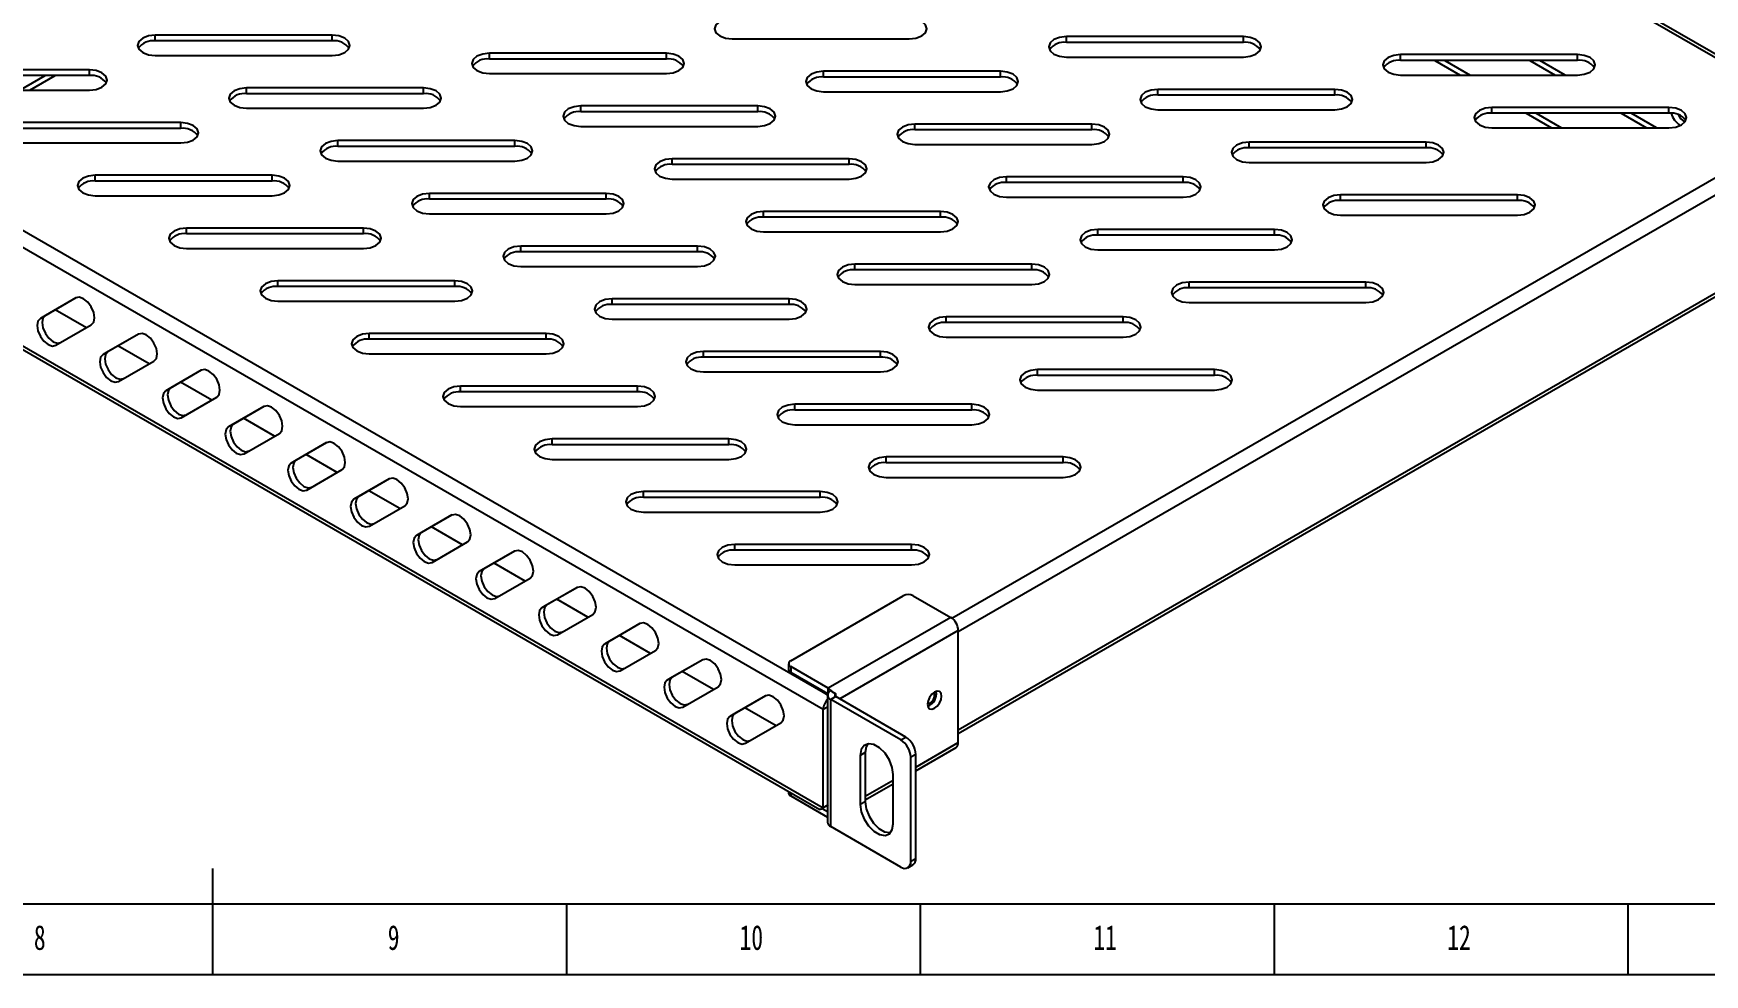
# Model space of a CAD drawing. Header units: millimetres. Extents: x 0 to 841, y 0 to 594.
# Drawn here: x 402.6 to 638.8, y 0 to 133 of the extents above; entities that cross this region are included whole.
import ezdxf

# ---------------------------------------------------------------- set-up
doc = ezdxf.new("R2010")
doc.units = ezdxf.units.MM
doc.layers.add('10', color=7, linetype='Continuous')
doc.layers.add('5', color=7, linetype='Continuous')
doc.styles.add('SLDTEXTSTYLE4', font='TXT', dxfattribs={"width": 0.7})

msp = doc.modelspace()

# ---------------------------------------------------------------- linework, layer by layer
at = {"color": 7, "linetype": 'Continuous', "lineweight": 25}
for p, q in [((656.774, 120.597), (504.746, 208.361)), ((654.963, 121.135), (505.056, 207.674)), ((444.866, 132.786), (419.866, 132.786)), ((419.866, 131.969), (419.866, 132.786)), ((444.866, 131.969), (444.866, 132.786)), ((501.397, 132.249), (526.397, 132.249)), ((573.618, 132.583), (548.618, 132.583)), ((548.618, 131.767), (548.618, 132.583)), ((573.618, 131.767), (573.618, 132.583)), ((444.866, 131.969), (419.866, 131.969)), ((419.866, 129.899), (444.866, 129.899)), ((492.087, 130.234), (467.087, 130.234)), ((467.087, 129.417), (467.087, 130.234)), ((492.087, 129.417), (492.087, 130.234)), ((573.618, 131.767), (548.618, 131.767)), ((620.839, 130.031), (595.839, 130.031)), ((595.839, 129.215), (595.839, 130.031)), ((620.839, 129.215), (620.839, 130.031)), ((410.555, 127.885), (385.555, 127.885)), ((410.555, 127.068), (410.555, 127.885)), ((492.087, 129.417), (467.087, 129.417)), ((539.308, 127.682), (514.308, 127.682)), ((514.308, 126.865), (514.308, 127.682)), ((539.308, 126.865), (539.308, 127.682)), ((548.618, 129.697), (573.618, 129.697)), ((620.839, 129.215), (595.839, 129.215)), ((600.657, 129.215), (604.243, 127.145)), ((602.072, 129.215), (605.657, 127.145)), ((514.249, 37.453), (362.221, 125.217)), ((364.342, 126.442), (514.249, 39.902)), ((410.555, 127.068), (385.555, 127.068)), ((400.737, 124.998), (404.323, 127.068)), ((402.152, 124.998), (405.737, 127.068)), ((457.776, 125.333), (432.776, 125.333)), ((432.776, 124.516), (432.776, 125.333)), ((457.776, 124.516), (457.776, 125.333)), ((467.087, 127.348), (492.087, 127.348)), ((539.308, 126.865), (514.308, 126.865)), ((595.839, 127.145), (620.839, 127.145)), ((385.555, 124.998), (410.555, 124.998)), ((457.776, 124.516), (432.776, 124.516)), ((514.308, 124.796), (539.308, 124.796)), ((586.529, 125.13), (561.529, 125.13)), ((561.529, 124.314), (561.529, 125.13)), ((586.529, 124.314), (561.529, 124.314)), ((586.529, 124.314), (586.529, 125.13)), ((432.776, 122.446), (457.776, 122.446)), ((504.997, 122.781), (479.997, 122.781)), ((479.997, 121.964), (479.997, 122.781)), ((504.997, 121.964), (479.997, 121.964)), ((504.997, 121.964), (504.997, 122.781)), ((561.529, 122.244), (586.529, 122.244)), ((633.75, 122.578), (608.75, 122.578)), ((608.75, 121.762), (608.75, 122.578)), ((633.75, 121.762), (608.75, 121.762)), ((613.568, 121.762), (617.153, 119.692)), ((614.982, 121.762), (618.568, 119.692)), ((633.75, 121.762), (633.75, 122.578)), ((423.466, 120.432), (398.466, 120.432)), ((423.466, 119.615), (398.466, 119.615)), ((423.466, 119.615), (423.466, 120.432)), ((479.997, 119.895), (504.997, 119.895)), ((552.218, 120.229), (527.218, 120.229)), ((527.218, 119.412), (527.218, 120.229)), ((552.218, 119.412), (527.218, 119.412)), ((552.218, 119.412), (552.218, 120.229)), ((608.75, 119.692), (633.75, 119.692)), ((398.466, 117.545), (423.466, 117.545)), ((470.687, 117.88), (445.687, 117.88)), ((445.687, 117.063), (445.687, 117.88)), ((470.687, 117.063), (445.687, 117.063)), ((470.687, 117.063), (470.687, 117.88)), ((527.218, 117.343), (552.218, 117.343)), ((599.439, 117.677), (574.439, 117.677)), ((574.439, 116.861), (574.439, 117.677)), ((599.439, 116.861), (574.439, 116.861)), ((599.439, 116.861), (599.439, 117.677)), ((445.687, 114.993), (470.687, 114.993)), ((517.908, 115.328), (492.908, 115.328)), ((492.908, 114.511), (492.908, 115.328)), ((517.908, 114.511), (492.908, 114.511)), ((517.908, 114.511), (517.908, 115.328)), ((574.439, 114.791), (599.439, 114.791)), ((362.221, 111.336), (514.249, 23.572)), ((436.376, 112.979), (411.376, 112.979)), ((411.376, 112.162), (411.376, 112.979)), ((436.376, 112.162), (411.376, 112.162)), ((436.376, 112.162), (436.376, 112.979)), ((492.908, 112.442), (517.908, 112.442)), ((565.129, 112.776), (540.129, 112.776)), ((540.129, 111.959), (540.129, 112.776)), ((565.129, 111.959), (540.129, 111.959)), ((565.129, 111.959), (565.129, 112.776)), ((363.312, 110.198), (513.779, 23.335)), ((411.376, 110.092), (436.376, 110.092)), ((483.597, 110.427), (458.597, 110.427)), ((458.597, 109.61), (458.597, 110.427)), ((483.597, 109.61), (458.597, 109.61)), ((483.597, 109.61), (483.597, 110.427)), ((540.129, 109.89), (565.129, 109.89)), ((612.35, 110.224), (587.35, 110.224)), ((587.35, 109.408), (587.35, 110.224)), ((612.35, 109.408), (587.35, 109.408)), ((612.35, 109.408), (612.35, 110.224)), ((458.597, 107.54), (483.597, 107.54)), ((530.818, 107.875), (505.818, 107.875)), ((505.818, 107.058), (505.818, 107.875)), ((530.818, 107.058), (505.818, 107.058)), ((530.818, 107.058), (530.818, 107.875)), ((587.35, 107.338), (612.35, 107.338)), ((449.286, 105.526), (424.286, 105.526)), ((424.286, 104.709), (424.286, 105.526)), ((449.286, 104.709), (424.286, 104.709)), ((449.286, 104.709), (449.286, 105.526)), ((505.818, 104.988), (530.818, 104.988)), ((533.341, 34.086), (654.933, 104.279)), ((578.039, 105.323), (553.039, 105.323)), ((553.039, 104.506), (553.039, 105.323)), ((578.039, 104.506), (553.039, 104.506)), ((578.039, 104.506), (578.039, 105.323)), ((424.286, 102.639), (449.286, 102.639)), ((496.507, 102.974), (471.507, 102.974)), ((471.507, 102.157), (471.507, 102.974)), ((496.507, 102.157), (471.507, 102.157)), ((496.507, 102.157), (496.507, 102.974)), ((553.039, 102.437), (578.039, 102.437)), ((471.507, 100.087), (496.507, 100.087)), ((543.728, 100.422), (518.728, 100.422)), ((518.728, 99.605), (518.728, 100.422)), ((543.728, 99.605), (518.728, 99.605)), ((543.728, 99.605), (543.728, 100.422)), ((462.197, 98.073), (437.197, 98.073)), ((437.197, 97.256), (437.197, 98.073)), ((462.197, 97.256), (437.197, 97.256)), ((462.197, 97.256), (462.197, 98.073)), ((518.728, 97.535), (543.728, 97.535)), ((590.949, 97.87), (565.949, 97.87)), ((565.949, 97.053), (565.949, 97.87)), ((590.949, 97.053), (565.949, 97.053)), ((590.949, 97.053), (590.949, 97.87)), ((408.628, 95.643), (403.628, 92.756)), ((408.639, 95.649), (404.335, 93.164)), ((437.197, 95.186), (462.197, 95.186)), ((509.418, 95.521), (484.418, 95.521)), ((484.418, 94.704), (484.418, 95.521)), ((509.418, 94.704), (484.418, 94.704)), ((509.418, 94.704), (509.418, 95.521)), ((565.949, 94.984), (590.949, 94.984)), ((404.335, 93.164), (403.628, 92.756)), ((410.134, 91.432), (405.734, 93.972)), ((484.418, 92.634), (509.418, 92.634)), ((556.639, 92.969), (531.639, 92.969)), ((531.639, 92.152), (531.639, 92.969)), ((556.639, 92.152), (531.639, 92.152)), ((556.639, 92.152), (556.639, 92.969)), ((405.828, 88.945), (410.828, 91.832)), ((417.487, 90.529), (412.487, 87.641)), ((417.498, 90.535), (413.194, 88.05)), ((475.107, 90.62), (450.107, 90.62)), ((450.107, 89.803), (450.107, 90.62)), ((475.107, 89.803), (450.107, 89.803)), ((475.107, 89.803), (475.107, 90.62)), ((531.639, 90.082), (556.639, 90.082)), ((413.194, 88.05), (412.487, 87.641)), ((418.993, 86.317), (414.593, 88.857)), ((450.107, 87.733), (475.107, 87.733)), ((522.328, 88.068), (497.328, 88.068)), ((497.328, 87.251), (497.328, 88.068)), ((522.328, 87.251), (522.328, 88.068)), ((414.687, 83.831), (419.687, 86.718)), ((426.346, 85.415), (421.346, 82.527)), ((426.357, 85.421), (422.053, 82.935)), ((522.328, 87.251), (497.328, 87.251)), ((497.328, 85.181), (522.328, 85.181)), ((569.549, 85.516), (544.549, 85.516)), ((544.549, 84.699), (544.549, 85.516)), ((569.549, 84.699), (569.549, 85.516)), ((422.053, 82.935), (421.346, 82.527)), ((427.852, 81.203), (423.452, 83.743)), ((488.018, 83.167), (463.018, 83.167)), ((463.018, 82.35), (463.018, 83.167)), ((488.018, 82.35), (488.018, 83.167)), ((569.549, 84.699), (544.549, 84.699)), ((423.546, 78.717), (428.546, 81.604)), ((435.205, 80.3), (430.205, 77.413)), ((435.217, 80.307), (430.912, 77.821)), ((488.018, 82.35), (463.018, 82.35)), ((535.239, 80.615), (510.239, 80.615)), ((510.239, 79.798), (510.239, 80.615)), ((535.239, 79.798), (535.239, 80.615)), ((544.549, 82.629), (569.549, 82.629)), ((436.711, 76.089), (432.311, 78.629)), ((463.018, 80.28), (488.018, 80.28)), ((535.239, 79.798), (510.239, 79.798)), ((430.912, 77.821), (430.205, 77.413)), ((432.405, 73.602), (437.405, 76.49)), ((500.928, 75.714), (475.928, 75.714)), ((475.928, 74.897), (475.928, 75.714)), ((500.928, 74.897), (500.928, 75.714)), ((510.239, 77.728), (535.239, 77.728)), ((444.064, 75.186), (439.064, 72.299)), ((444.076, 75.192), (439.771, 72.707)), ((445.57, 70.975), (441.17, 73.515)), ((500.928, 74.897), (475.928, 74.897)), ((439.771, 72.707), (439.064, 72.299)), ((441.264, 68.488), (446.264, 71.376)), ((475.928, 72.827), (500.928, 72.827)), ((548.149, 73.162), (523.149, 73.162)), ((523.149, 72.345), (523.149, 73.162)), ((548.149, 72.345), (523.149, 72.345)), ((548.149, 72.345), (548.149, 73.162)), ((452.923, 70.072), (447.923, 67.184)), ((452.935, 70.078), (448.63, 67.593)), ((523.149, 70.275), (548.149, 70.275)), ((448.63, 67.593), (447.923, 67.184)), ((454.429, 65.861), (450.029, 68.401)), ((450.123, 63.374), (455.123, 66.261)), ((513.838, 68.261), (488.838, 68.261)), ((488.838, 67.444), (488.838, 68.261)), ((513.838, 67.444), (488.838, 67.444)), ((513.838, 67.444), (513.838, 68.261)), ((461.782, 64.958), (456.782, 62.07)), ((461.794, 64.964), (457.49, 62.478)), ((488.838, 65.374), (513.838, 65.374)), ((457.49, 62.478), (456.782, 62.07)), ((463.288, 60.746), (458.888, 63.286)), ((458.982, 58.26), (463.982, 61.147)), ((470.641, 59.843), (465.641, 56.956)), ((470.653, 59.85), (466.349, 57.364)), ((526.749, 60.808), (501.749, 60.808)), ((501.749, 59.991), (501.749, 60.808)), ((526.749, 59.991), (501.749, 59.991)), ((526.749, 59.991), (526.749, 60.808)), ((466.349, 57.364), (465.641, 56.956)), ((472.147, 55.632), (467.748, 58.172)), ((501.749, 57.921), (526.749, 57.921)), ((467.841, 53.146), (472.841, 56.033)), ((479.501, 54.729), (474.501, 51.842)), ((479.512, 54.736), (475.208, 52.25)), ((475.208, 52.25), (474.501, 51.842)), ((481.006, 50.518), (476.607, 53.058)), ((509.653, 44.352), (525.562, 53.537)), ((526.977, 53.537), (532.28, 50.475)), ((476.701, 48.031), (481.701, 50.919)), ((488.36, 49.615), (483.36, 46.728)), ((488.371, 49.621), (484.067, 47.136)), ((532.28, 50.475), (514.956, 40.474)), ((489.866, 45.404), (485.466, 47.944)), ((533.341, 32.797), (533.341, 48.638)), ((484.067, 47.136), (483.36, 46.728)), ((485.56, 42.917), (490.56, 45.804)), ((497.219, 44.501), (492.219, 41.613)), ((497.23, 44.507), (492.926, 42.022)), ((498.725, 40.289), (494.325, 42.829)), ((509.36, 43.944), (509.36, 43.127)), ((514.956, 40.474), (509.653, 43.536)), ((509.653, 43.536), (509.653, 42.719)), ((514.907, 39.686), (509.653, 42.719)), ((492.926, 42.022), (492.219, 41.613)), ((494.419, 37.803), (499.419, 40.69)), ((506.078, 39.387), (501.078, 36.499)), ((506.089, 39.393), (501.785, 36.907)), ((514.249, 39.902), (514.872, 39.542)), ((514.87, 39.494), (514.87, 21.53)), ((515.309, 40.107), (515.485, 40.005)), ((516.017, 39.29), (515.309, 38.882)), ((515.309, 20.918), (515.309, 38.882)), ((525.209, 33.167), (515.309, 38.882)), ((515.485, 40.005), (516.017, 39.698)), ((516.017, 39.29), (516.017, 39.698)), ((525.916, 33.575), (516.017, 39.29)), ((501.785, 36.907), (501.078, 36.499)), ((507.584, 35.175), (503.184, 37.715)), ((503.278, 32.689), (508.278, 35.576)), ((514.249, 23.572), (514.249, 37.453)), ((525.209, 33.167), (525.916, 33.575)), ((520.188, 31.37), (519.481, 30.962)), ((519.481, 30.962), (519.481, 24.021)), ((520.188, 31.37), (520.188, 24.43)), ((527.33, 31.126), (526.623, 30.718)), ((526.623, 16.02), (526.623, 30.718)), ((527.33, 28.82), (533.03, 32.11)), ((527.33, 16.428), (527.33, 31.126)), ((520.188, 24.697), (524.148, 26.983)), ((524.148, 21.327), (524.148, 28.268)), ((509.36, 25.887), (509.36, 25.653)), ((509.653, 25.245), (514.87, 22.233)), ((514.956, 23.98), (514.249, 23.572)), ((520.188, 24.43), (519.481, 24.021)), ((514.114, 23.486), (514.87, 23.05)), ((525.209, 15.203), (515.309, 20.918)), ((526.209, 15.104), (526.916, 15.512)), ((526.623, 16.02), (527.33, 16.428))]:
    msp.add_line(p, q, dxfattribs=at)
at = {"color": 8, "linetype": 'Continuous', "lineweight": 25}
for p, q in [((614.093, 129.215), (617.678, 127.145)), ((619.093, 127.145), (615.507, 129.215)), ((532.413, 50.388), (654.963, 121.135)), ((627.003, 121.762), (630.589, 119.692)), ((632.003, 119.692), (628.417, 121.762)), ((533.341, 48.474), (656.024, 119.298)), ((533.341, 34.593), (656.024, 105.417)), ((533.341, 48.638), (516.582, 38.964)), ((514.956, 39.783), (514.956, 40.474)), ((514.249, 39.902), (514.39, 39.984)), ((514.87, 37.812), (514.249, 37.453)), ((527.33, 29.327), (533.341, 32.797)), ((520.188, 25.204), (524.148, 27.49)), ((509.653, 25.718), (509.653, 25.245))]:
    msp.add_line(p, q, dxfattribs=at)
at = {"color": 7, "linetype": 'Continuous', "lineweight": 25, "flags": 128}
for points in [[(501.397, 135.135), (500.441, 135.025), (499.63, 134.712), (499.088, 134.244), (498.897, 133.692), (499.088, 133.14), (499.63, 132.671), (500.441, 132.358), (501.397, 132.249)], [(526.397, 132.249), (527.354, 132.358), (528.165, 132.671), (528.707, 133.14), (528.897, 133.692), (528.707, 134.244), (528.165, 134.712), (527.354, 135.025), (526.397, 135.135)], [(419.866, 132.786), (418.909, 132.676), (418.098, 132.363), (417.556, 131.895), (417.366, 131.343), (417.556, 130.79), (418.098, 130.322), (418.909, 130.009), (419.866, 129.899)], [(444.866, 129.899), (445.823, 130.009), (446.634, 130.322), (447.176, 130.79), (447.366, 131.343), (447.176, 131.895), (446.634, 132.363), (445.823, 132.676), (444.866, 132.786)], [(548.618, 132.583), (547.662, 132.473), (546.851, 132.16), (546.309, 131.692), (546.118, 131.14), (546.309, 130.588), (546.851, 130.119), (547.662, 129.807), (548.618, 129.697)], [(573.618, 129.697), (574.575, 129.807), (575.386, 130.119), (575.928, 130.588), (576.118, 131.14), (575.928, 131.692), (575.386, 132.16), (574.575, 132.473), (573.618, 132.583)], [(467.087, 130.234), (466.13, 130.124), (465.319, 129.811), (464.777, 129.343), (464.587, 128.791), (464.777, 128.238), (465.319, 127.77), (466.13, 127.457), (467.087, 127.348)], [(492.087, 127.348), (493.044, 127.457), (493.855, 127.77), (494.397, 128.238), (494.587, 128.791), (494.397, 129.343), (493.855, 129.811), (493.044, 130.124), (492.087, 130.234)], [(595.839, 130.031), (594.883, 129.921), (594.072, 129.608), (593.53, 129.14), (593.339, 128.588), (593.53, 128.036), (594.072, 127.567), (594.883, 127.255), (595.839, 127.145)], [(620.839, 127.145), (621.796, 127.255), (622.607, 127.567), (623.149, 128.036), (623.339, 128.588), (623.149, 129.14), (622.607, 129.608), (621.796, 129.921), (620.839, 130.031)], [(410.555, 124.998), (411.512, 125.108), (412.323, 125.421), (412.865, 125.889), (413.055, 126.442), (412.865, 126.994), (412.323, 127.462), (411.512, 127.775), (410.555, 127.885)], [(514.308, 127.682), (513.351, 127.572), (512.54, 127.259), (511.998, 126.791), (511.808, 126.239), (511.998, 125.687), (512.54, 125.218), (513.351, 124.905), (514.308, 124.796)], [(539.308, 124.796), (540.265, 124.905), (541.076, 125.218), (541.618, 125.687), (541.808, 126.239), (541.618, 126.791), (541.076, 127.259), (540.265, 127.572), (539.308, 127.682)], [(432.776, 125.333), (431.82, 125.223), (431.009, 124.91), (430.467, 124.442), (430.276, 123.89), (430.467, 123.337), (431.009, 122.869), (431.82, 122.556), (432.776, 122.446)], [(457.776, 122.446), (458.733, 122.556), (459.544, 122.869), (460.086, 123.337), (460.276, 123.89), (460.086, 124.442), (459.544, 124.91), (458.733, 125.223), (457.776, 125.333)], [(561.529, 125.13), (560.572, 125.02), (559.761, 124.707), (559.219, 124.239), (559.029, 123.687), (559.219, 123.135), (559.761, 122.666), (560.572, 122.354), (561.529, 122.244)], [(586.529, 122.244), (587.486, 122.354), (588.297, 122.666), (588.839, 123.135), (589.029, 123.687), (588.839, 124.239), (588.297, 124.707), (587.486, 125.02), (586.529, 125.13)], [(479.997, 122.781), (479.041, 122.671), (478.229, 122.358), (477.688, 121.89), (477.497, 121.338), (477.688, 120.785), (478.229, 120.317), (479.041, 120.004), (479.997, 119.895)], [(504.997, 119.895), (505.954, 120.004), (506.765, 120.317), (507.307, 120.785), (507.497, 121.338), (507.307, 121.89), (506.765, 122.358), (505.954, 122.671), (504.997, 122.781)], [(608.75, 122.578), (607.793, 122.468), (606.982, 122.155), (606.44, 121.687), (606.25, 121.135), (606.44, 120.583), (606.982, 120.114), (607.793, 119.802), (608.75, 119.692)], [(633.75, 119.692), (634.707, 119.802), (635.518, 120.114), (636.059, 120.583), (636.25, 121.135), (636.059, 121.687), (635.518, 122.155), (634.707, 122.468), (633.75, 122.578)], [(423.466, 117.545), (424.422, 117.655), (425.233, 117.968), (425.775, 118.436), (425.966, 118.989), (425.775, 119.541), (425.233, 120.009), (424.422, 120.322), (423.466, 120.432)], [(527.218, 120.229), (526.262, 120.119), (525.45, 119.806), (524.909, 119.338), (524.718, 118.786), (524.909, 118.233), (525.45, 117.765), (526.262, 117.452), (527.218, 117.343)], [(552.218, 117.343), (553.175, 117.452), (553.986, 117.765), (554.528, 118.233), (554.718, 118.786), (554.528, 119.338), (553.986, 119.806), (553.175, 120.119), (552.218, 120.229)], [(445.687, 117.88), (444.73, 117.77), (443.919, 117.457), (443.377, 116.989), (443.187, 116.437), (443.377, 115.884), (443.919, 115.416), (444.73, 115.103), (445.687, 114.993)], [(470.687, 114.993), (471.643, 115.103), (472.454, 115.416), (472.996, 115.884), (473.187, 116.437), (472.996, 116.989), (472.454, 117.457), (471.643, 117.77), (470.687, 117.88)], [(574.439, 117.677), (573.482, 117.567), (572.671, 117.254), (572.13, 116.786), (571.939, 116.234), (572.13, 115.682), (572.671, 115.213), (573.482, 114.901), (574.439, 114.791)], [(599.439, 114.791), (600.396, 114.901), (601.207, 115.213), (601.749, 115.682), (601.939, 116.234), (601.749, 116.786), (601.207, 117.254), (600.396, 117.567), (599.439, 117.677)], [(492.908, 115.328), (491.951, 115.218), (491.14, 114.905), (490.598, 114.437), (490.408, 113.885), (490.598, 113.332), (491.14, 112.864), (491.951, 112.551), (492.908, 112.442)], [(517.908, 112.442), (518.864, 112.551), (519.675, 112.864), (520.217, 113.332), (520.408, 113.885), (520.217, 114.437), (519.675, 114.905), (518.864, 115.218), (517.908, 115.328)], [(411.376, 112.979), (410.419, 112.869), (409.608, 112.556), (409.066, 112.088), (408.876, 111.536), (409.066, 110.983), (409.608, 110.515), (410.419, 110.202), (411.376, 110.092)], [(436.376, 110.092), (437.333, 110.202), (438.144, 110.515), (438.686, 110.983), (438.876, 111.536), (438.686, 112.088), (438.144, 112.556), (437.333, 112.869), (436.376, 112.979)], [(540.129, 112.776), (539.172, 112.666), (538.361, 112.353), (537.819, 111.885), (537.629, 111.333), (537.819, 110.78), (538.361, 110.312), (539.172, 109.999), (540.129, 109.89)], [(565.129, 109.89), (566.085, 109.999), (566.896, 110.312), (567.438, 110.78), (567.629, 111.333), (567.438, 111.885), (566.896, 112.353), (566.085, 112.666), (565.129, 112.776)], [(458.597, 110.427), (457.64, 110.317), (456.829, 110.004), (456.287, 109.536), (456.097, 108.984), (456.287, 108.431), (456.829, 107.963), (457.64, 107.65), (458.597, 107.54)], [(483.597, 107.54), (484.554, 107.65), (485.365, 107.963), (485.907, 108.431), (486.097, 108.984), (485.907, 109.536), (485.365, 110.004), (484.554, 110.317), (483.597, 110.427)], [(587.35, 110.224), (586.393, 110.114), (585.582, 109.801), (585.04, 109.333), (584.85, 108.781), (585.04, 108.229), (585.582, 107.76), (586.393, 107.447), (587.35, 107.338)], [(612.35, 107.338), (613.306, 107.447), (614.117, 107.76), (614.659, 108.229), (614.85, 108.781), (614.659, 109.333), (614.117, 109.801), (613.306, 110.114), (612.35, 110.224)], [(505.818, 107.875), (504.861, 107.765), (504.05, 107.452), (503.508, 106.984), (503.318, 106.432), (503.508, 105.879), (504.05, 105.411), (504.861, 105.098), (505.818, 104.988)], [(530.818, 104.988), (531.775, 105.098), (532.586, 105.411), (533.128, 105.879), (533.318, 106.432), (533.128, 106.984), (532.586, 107.452), (531.775, 107.765), (530.818, 107.875)], [(424.286, 105.526), (423.33, 105.416), (422.519, 105.103), (421.977, 104.635), (421.786, 104.083), (421.977, 103.53), (422.519, 103.062), (423.33, 102.749), (424.286, 102.639)], [(449.286, 102.639), (450.243, 102.749), (451.054, 103.062), (451.596, 103.53), (451.786, 104.083), (451.596, 104.635), (451.054, 105.103), (450.243, 105.416), (449.286, 105.526)], [(553.039, 105.323), (552.082, 105.213), (551.271, 104.9), (550.729, 104.432), (550.539, 103.88), (550.729, 103.327), (551.271, 102.859), (552.082, 102.546), (553.039, 102.437)], [(578.039, 102.437), (578.996, 102.546), (579.807, 102.859), (580.349, 103.327), (580.539, 103.88), (580.349, 104.432), (579.807, 104.9), (578.996, 105.213), (578.039, 105.323)], [(471.507, 102.974), (470.551, 102.864), (469.74, 102.551), (469.198, 102.083), (469.007, 101.531), (469.198, 100.978), (469.74, 100.51), (470.551, 100.197), (471.507, 100.087)], [(496.507, 100.087), (497.464, 100.197), (498.275, 100.51), (498.817, 100.978), (499.007, 101.531), (498.817, 102.083), (498.275, 102.551), (497.464, 102.864), (496.507, 102.974)], [(518.728, 100.422), (517.772, 100.312), (516.961, 99.999), (516.419, 99.531), (516.228, 98.979), (516.419, 98.426), (516.961, 97.958), (517.772, 97.645), (518.728, 97.535)], [(543.728, 97.535), (544.685, 97.645), (545.496, 97.958), (546.038, 98.426), (546.228, 98.979), (546.038, 99.531), (545.496, 99.999), (544.685, 100.312), (543.728, 100.422)], [(437.197, 98.073), (436.24, 97.963), (435.429, 97.65), (434.887, 97.182), (434.697, 96.63), (434.887, 96.077), (435.429, 95.609), (436.24, 95.296), (437.197, 95.186)], [(462.197, 95.186), (463.154, 95.296), (463.965, 95.609), (464.507, 96.077), (464.697, 96.63), (464.507, 97.182), (463.965, 97.65), (463.154, 97.963), (462.197, 98.073)], [(565.949, 97.87), (564.993, 97.76), (564.182, 97.447), (563.64, 96.979), (563.449, 96.427), (563.64, 95.874), (564.182, 95.406), (564.993, 95.093), (565.949, 94.984)], [(590.949, 94.984), (591.906, 95.093), (592.717, 95.406), (593.259, 95.874), (593.449, 96.427), (593.259, 96.979), (592.717, 97.447), (591.906, 97.76), (590.949, 97.87)], [(410.828, 91.832), (411.165, 92.221), (411.284, 92.84), (411.165, 93.595), (410.828, 94.373), (410.323, 95.054), (409.728, 95.534), (409.133, 95.741), (408.628, 95.643)], [(484.418, 95.521), (483.461, 95.411), (482.65, 95.098), (482.108, 94.63), (481.918, 94.078), (482.108, 93.525), (482.65, 93.057), (483.461, 92.744), (484.418, 92.634)], [(509.418, 92.634), (510.375, 92.744), (511.186, 93.057), (511.728, 93.525), (511.918, 94.078), (511.728, 94.63), (511.186, 95.098), (510.375, 95.411), (509.418, 95.521)], [(403.628, 92.756), (403.291, 92.367), (403.172, 91.748), (403.291, 90.993), (403.628, 90.215), (404.133, 89.534), (404.728, 89.054), (405.323, 88.847), (405.828, 88.945)], [(404.335, 93.164), (403.998, 92.776), (403.88, 92.157), (403.998, 91.401), (404.335, 90.623), (404.84, 89.943), (405.435, 89.462), (406.031, 89.255), (406.535, 89.353)], [(531.639, 92.969), (530.682, 92.859), (529.871, 92.546), (529.329, 92.078), (529.139, 91.526), (529.329, 90.973), (529.871, 90.505), (530.682, 90.192), (531.639, 90.082)], [(556.639, 90.082), (557.595, 90.192), (558.407, 90.505), (558.948, 90.973), (559.139, 91.526), (558.948, 92.078), (558.407, 92.546), (557.595, 92.859), (556.639, 92.969)], [(419.687, 86.718), (420.024, 87.106), (420.143, 87.725), (420.024, 88.481), (419.687, 89.259), (419.182, 89.939), (418.587, 90.42), (417.992, 90.627), (417.487, 90.529)], [(450.107, 90.62), (449.151, 90.51), (448.339, 90.197), (447.798, 89.729), (447.607, 89.177), (447.798, 88.624), (448.339, 88.156), (449.151, 87.843), (450.107, 87.733)], [(475.107, 87.733), (476.064, 87.843), (476.875, 88.156), (477.417, 88.624), (477.607, 89.177), (477.417, 89.729), (476.875, 90.197), (476.064, 90.51), (475.107, 90.62)], [(412.487, 87.641), (412.15, 87.253), (412.031, 86.634), (412.15, 85.878), (412.487, 85.101), (412.992, 84.42), (413.587, 83.94), (414.182, 83.733), (414.687, 83.831)], [(413.194, 88.05), (412.857, 87.661), (412.739, 87.042), (412.857, 86.287), (413.194, 85.509), (413.699, 84.828), (414.294, 84.348), (414.89, 84.141), (415.394, 84.239)], [(497.328, 88.068), (496.371, 87.958), (495.56, 87.645), (495.018, 87.177), (494.828, 86.625), (495.018, 86.072), (495.56, 85.604), (496.371, 85.291), (497.328, 85.181)], [(522.328, 85.181), (523.285, 85.291), (524.096, 85.604), (524.638, 86.072), (524.828, 86.625), (524.638, 87.177), (524.096, 87.645), (523.285, 87.958), (522.328, 88.068)], [(428.546, 81.604), (428.883, 81.992), (429.002, 82.611), (428.883, 83.367), (428.546, 84.144), (428.042, 84.825), (427.446, 85.306), (426.851, 85.513), (426.346, 85.415)], [(544.549, 85.516), (543.592, 85.406), (542.781, 85.093), (542.239, 84.625), (542.049, 84.073), (542.239, 83.52), (542.781, 83.052), (543.592, 82.739), (544.549, 82.629)], [(569.549, 82.629), (570.506, 82.739), (571.317, 83.052), (571.859, 83.52), (572.049, 84.073), (571.859, 84.625), (571.317, 85.093), (570.506, 85.406), (569.549, 85.516)], [(422.053, 82.935), (421.716, 82.547), (421.598, 81.928), (421.716, 81.172), (422.053, 80.395), (422.558, 79.714), (423.153, 79.234), (423.749, 79.027), (424.253, 79.125)], [(463.018, 83.167), (462.061, 83.057), (461.25, 82.744), (460.708, 82.276), (460.518, 81.724), (460.708, 81.171), (461.25, 80.703), (462.061, 80.39), (463.018, 80.28)], [(488.018, 80.28), (488.974, 80.39), (489.785, 80.703), (490.327, 81.171), (490.518, 81.724), (490.327, 82.276), (489.785, 82.744), (488.974, 83.057), (488.018, 83.167)], [(421.346, 82.527), (421.009, 82.139), (420.891, 81.52), (421.009, 80.764), (421.346, 79.987), (421.851, 79.306), (422.446, 78.826), (423.042, 78.619), (423.546, 78.717)], [(437.405, 76.49), (437.742, 76.878), (437.861, 77.497), (437.742, 78.253), (437.405, 79.03), (436.901, 79.711), (436.305, 80.191), (435.71, 80.398), (435.205, 80.3)], [(510.239, 80.615), (509.282, 80.505), (508.471, 80.192), (507.929, 79.724), (507.739, 79.172), (507.929, 78.619), (508.471, 78.151), (509.282, 77.838), (510.239, 77.728)], [(535.239, 77.728), (536.195, 77.838), (537.006, 78.151), (537.548, 78.619), (537.739, 79.172), (537.548, 79.724), (537.006, 80.192), (536.195, 80.505), (535.239, 80.615)], [(430.205, 77.413), (429.868, 77.025), (429.75, 76.406), (429.868, 75.65), (430.205, 74.872), (430.71, 74.192), (431.305, 73.711), (431.901, 73.504), (432.405, 73.602)], [(430.912, 77.821), (430.575, 77.433), (430.457, 76.814), (430.575, 76.058), (430.912, 75.281), (431.417, 74.6), (432.012, 74.119), (432.608, 73.913), (433.112, 74.011)], [(475.928, 75.714), (474.971, 75.604), (474.16, 75.291), (473.618, 74.823), (473.428, 74.271), (473.618, 73.718), (474.16, 73.25), (474.971, 72.937), (475.928, 72.827)], [(500.928, 72.827), (501.885, 72.937), (502.696, 73.25), (503.238, 73.718), (503.428, 74.271), (503.238, 74.823), (502.696, 75.291), (501.885, 75.604), (500.928, 75.714)], [(446.264, 71.376), (446.602, 71.764), (446.72, 72.383), (446.602, 73.139), (446.264, 73.916), (445.76, 74.597), (445.164, 75.077), (444.569, 75.284), (444.064, 75.186)], [(439.064, 72.299), (438.727, 71.911), (438.609, 71.291), (438.727, 70.536), (439.064, 69.758), (439.569, 69.077), (440.164, 68.597), (440.76, 68.39), (441.264, 68.488)], [(439.771, 72.707), (439.434, 72.319), (439.316, 71.7), (439.434, 70.944), (439.771, 70.166), (440.276, 69.486), (440.871, 69.005), (441.467, 68.798), (441.971, 68.896)], [(523.149, 73.162), (522.192, 73.052), (521.381, 72.739), (520.839, 72.271), (520.649, 71.719), (520.839, 71.166), (521.381, 70.698), (522.192, 70.385), (523.149, 70.275)], [(548.149, 70.275), (549.106, 70.385), (549.917, 70.698), (550.459, 71.166), (550.649, 71.719), (550.459, 72.271), (549.917, 72.739), (549.106, 73.052), (548.149, 73.162)], [(455.123, 66.261), (455.461, 66.649), (455.579, 67.269), (455.461, 68.024), (455.123, 68.802), (454.619, 69.483), (454.023, 69.963), (453.428, 70.17), (452.923, 70.072)], [(447.923, 67.184), (447.586, 66.796), (447.468, 66.177), (447.586, 65.421), (447.923, 64.644), (448.428, 63.963), (449.023, 63.483), (449.619, 63.276), (450.123, 63.374)], [(448.63, 67.593), (448.293, 67.205), (448.175, 66.585), (448.293, 65.83), (448.63, 65.052), (449.135, 64.371), (449.73, 63.891), (450.326, 63.684), (450.83, 63.782)], [(488.838, 68.261), (487.882, 68.151), (487.071, 67.838), (486.529, 67.37), (486.338, 66.818), (486.529, 66.265), (487.071, 65.797), (487.882, 65.484), (488.838, 65.374)], [(513.838, 65.374), (514.795, 65.484), (515.606, 65.797), (516.148, 66.265), (516.338, 66.818), (516.148, 67.37), (515.606, 67.838), (514.795, 68.151), (513.838, 68.261)], [(463.982, 61.147), (464.32, 61.535), (464.438, 62.154), (464.32, 62.91), (463.982, 63.688), (463.478, 64.368), (462.882, 64.849), (462.287, 65.056), (461.782, 64.958)], [(456.782, 62.07), (456.445, 61.682), (456.327, 61.063), (456.445, 60.307), (456.782, 59.53), (457.287, 58.849), (457.882, 58.369), (458.478, 58.162), (458.982, 58.26)], [(457.49, 62.478), (457.152, 62.09), (457.034, 61.471), (457.152, 60.715), (457.49, 59.938), (457.994, 59.257), (458.59, 58.777), (459.185, 58.57), (459.69, 58.668)], [(472.841, 56.033), (473.179, 56.421), (473.297, 57.04), (473.179, 57.796), (472.841, 58.573), (472.337, 59.254), (471.741, 59.735), (471.146, 59.941), (470.641, 59.843)], [(501.749, 60.808), (500.792, 60.698), (499.981, 60.385), (499.439, 59.917), (499.249, 59.365), (499.439, 58.812), (499.981, 58.344), (500.792, 58.031), (501.749, 57.921)], [(526.749, 57.921), (527.705, 58.031), (528.517, 58.344), (529.058, 58.812), (529.249, 59.365), (529.058, 59.917), (528.517, 60.385), (527.705, 60.698), (526.749, 60.808)], [(465.641, 56.956), (465.304, 56.568), (465.186, 55.949), (465.304, 55.193), (465.641, 54.416), (466.146, 53.735), (466.741, 53.254), (467.337, 53.047), (467.841, 53.146)], [(466.349, 57.364), (466.011, 56.976), (465.893, 56.357), (466.011, 55.601), (466.349, 54.824), (466.853, 54.143), (467.449, 53.663), (468.044, 53.456), (468.549, 53.554)], [(481.701, 50.919), (482.038, 51.307), (482.156, 51.926), (482.038, 52.682), (481.701, 53.459), (481.196, 54.14), (480.601, 54.62), (480.005, 54.827), (479.501, 54.729)], [(475.208, 52.25), (474.87, 51.862), (474.752, 51.243), (474.87, 50.487), (475.208, 49.71), (475.712, 49.029), (476.308, 48.548), (476.903, 48.341), (477.408, 48.439)], [(474.501, 51.842), (474.163, 51.454), (474.045, 50.835), (474.163, 50.079), (474.501, 49.301), (475.005, 48.621), (475.601, 48.14), (476.196, 47.933), (476.701, 48.031)], [(490.56, 45.804), (490.897, 46.193), (491.015, 46.812), (490.897, 47.567), (490.56, 48.345), (490.055, 49.026), (489.46, 49.506), (488.864, 49.713), (488.36, 49.615)], [(483.36, 46.728), (483.022, 46.339), (482.904, 45.72), (483.022, 44.965), (483.36, 44.187), (483.864, 43.506), (484.46, 43.026), (485.055, 42.819), (485.56, 42.917)], [(484.067, 47.136), (483.729, 46.748), (483.611, 46.129), (483.729, 45.373), (484.067, 44.595), (484.571, 43.915), (485.167, 43.434), (485.762, 43.227), (486.267, 43.325)], [(499.419, 40.69), (499.756, 41.078), (499.874, 41.697), (499.756, 42.453), (499.419, 43.231), (498.914, 43.911), (498.319, 44.392), (497.723, 44.599), (497.219, 44.501)], [(492.219, 41.613), (491.881, 41.225), (491.763, 40.606), (491.881, 39.85), (492.219, 39.073), (492.723, 38.392), (493.319, 37.912), (493.914, 37.705), (494.419, 37.803)], [(492.926, 42.022), (492.589, 41.633), (492.47, 41.014), (492.589, 40.259), (492.926, 39.481), (493.43, 38.8), (494.026, 38.32), (494.621, 38.113), (495.126, 38.211)], [(508.278, 35.576), (508.615, 35.964), (508.733, 36.583), (508.615, 37.339), (508.278, 38.116), (507.773, 38.797), (507.178, 39.278), (506.582, 39.485), (506.078, 39.387)], [(528.992, 38.207), (529.067, 37.813), (529.282, 37.566), (529.603, 37.504), (529.982, 37.635), (530.361, 37.941), (530.682, 38.374), (530.896, 38.869), (530.972, 39.35), (530.896, 39.744), (530.682, 39.991), (530.361, 40.053), (529.982, 39.922), (529.603, 39.616), (529.282, 39.183), (529.067, 38.688), (528.992, 38.207)], [(501.078, 36.499), (500.74, 36.111), (500.622, 35.492), (500.74, 34.736), (501.078, 33.959), (501.582, 33.278), (502.178, 32.797), (502.773, 32.591), (503.278, 32.689)], [(501.785, 36.907), (501.448, 36.519), (501.329, 35.9), (501.448, 35.144), (501.785, 34.367), (502.289, 33.686), (502.885, 33.206), (503.48, 32.999), (503.985, 33.097)], [(524.148, 28.268), (524.008, 29.271), (523.602, 30.315), (522.982, 31.275), (522.22, 32.035), (521.41, 32.502), (520.648, 32.622), (520.027, 32.379), (519.622, 31.802), (519.481, 30.962)], [(520.557, 32.611), (520.329, 32.21), (520.188, 31.37)], [(519.481, 24.021), (519.622, 23.018), (520.027, 21.974), (520.648, 21.014), (521.41, 20.254), (522.22, 19.787), (522.982, 19.667), (523.602, 19.91), (524.008, 20.487), (524.148, 21.327)], [(520.188, 24.43), (520.329, 23.427), (520.734, 22.382), (521.355, 21.422), (522.117, 20.663), (522.927, 20.195), (523.689, 20.075), (523.78, 20.087)]]:
    msp.add_lwpolyline(points, dxfattribs=at)
at = {"color": 7, "linetype": 'Continuous', "lineweight": 25}
for centre, radius, start, end in [((419.534, 129.443), 2.548, 82.51294, 144.17804), ((445.198, 129.443), 2.548, 35.82196, 97.48706), ((548.286, 129.24), 2.548, 82.51294, 144.17804), ((573.95, 129.24), 2.548, 35.82196, 97.48706), ((466.755, 126.891), 2.548, 82.51294, 144.17804), ((492.419, 126.891), 2.548, 35.82196, 97.48706), ((595.507, 126.688), 2.548, 82.51294, 144.17804), ((621.171, 126.688), 2.548, 35.82196, 97.48706), ((410.887, 124.542), 2.548, 35.82196, 97.48706), ((513.976, 124.339), 2.548, 82.51294, 144.17804), ((539.64, 124.339), 2.548, 35.82196, 97.48706), ((432.444, 121.99), 2.548, 82.51294, 144.17804), ((458.108, 121.99), 2.548, 35.82196, 97.48706), ((561.197, 121.787), 2.548, 82.51294, 144.17804), ((586.861, 121.787), 2.548, 35.82196, 97.48706), ((479.665, 119.438), 2.548, 82.51294, 144.17804), ((505.329, 119.438), 2.548, 35.82196, 97.48706), ((608.418, 119.235), 2.548, 82.51294, 144.17804), ((634.082, 119.235), 2.548, 35.82196, 97.48706), ((637.355, 122.865), 3.48, 198.67001, 234.71716), ((638.028, 123.221), 3.421, 209.15625, 233.20778), ((423.798, 117.089), 2.548, 35.82196, 97.48706), ((526.886, 116.886), 2.548, 82.51294, 144.17804), ((552.55, 116.886), 2.548, 35.82196, 97.48706), ((445.355, 114.537), 2.548, 82.51294, 144.17804), ((471.019, 114.537), 2.548, 35.82196, 97.48706), ((574.107, 114.334), 2.548, 82.51294, 144.17804), ((599.771, 114.334), 2.548, 35.82196, 97.48706), ((492.576, 111.985), 2.548, 82.51294, 144.17804), ((518.24, 111.985), 2.548, 35.82196, 97.48706), ((411.044, 109.636), 2.548, 82.51294, 144.17804), ((436.708, 109.636), 2.548, 35.82196, 97.48706), ((539.797, 109.433), 2.548, 82.51294, 144.17804), ((565.461, 109.433), 2.548, 35.82196, 97.48706), ((458.265, 107.084), 2.548, 82.51294, 144.17804), ((483.929, 107.084), 2.548, 35.82196, 97.48706), ((587.018, 106.881), 2.548, 82.51294, 144.17804), ((612.682, 106.881), 2.548, 35.82196, 97.48706), ((505.486, 104.532), 2.548, 82.51294, 144.17804), ((531.15, 104.532), 2.548, 35.82196, 97.48706), ((423.954, 102.183), 2.548, 82.51294, 144.17804), ((449.618, 102.183), 2.548, 35.82196, 97.48706), ((552.707, 101.98), 2.548, 82.51294, 144.17804), ((578.371, 101.98), 2.548, 35.82196, 97.48706), ((471.175, 99.631), 2.548, 82.51294, 144.17804), ((496.839, 99.631), 2.548, 35.82196, 97.48706), ((518.396, 97.079), 2.548, 82.51294, 144.17804), ((544.06, 97.079), 2.548, 35.82196, 97.48706), ((436.865, 94.73), 2.548, 82.51294, 144.17804), ((462.529, 94.73), 2.548, 35.82196, 97.48706), ((565.617, 94.527), 2.548, 82.51294, 144.17804), ((591.281, 94.527), 2.548, 35.82196, 97.48706), ((484.086, 92.178), 2.548, 82.51294, 144.17804), ((509.75, 92.178), 2.548, 35.82196, 97.48706), ((531.307, 89.626), 2.548, 82.51294, 144.17804), ((556.971, 89.626), 2.548, 35.82196, 97.48706), ((449.775, 87.277), 2.548, 82.51294, 144.17804), ((475.439, 87.277), 2.548, 35.82196, 97.48706), ((496.996, 84.725), 2.548, 82.51294, 144.17804), ((522.66, 84.725), 2.548, 35.82196, 97.48706), ((544.217, 82.173), 2.548, 82.51294, 144.17804), ((569.881, 82.173), 2.548, 35.82196, 97.48706), ((462.686, 79.824), 2.548, 82.51294, 144.17804), ((488.35, 79.824), 2.548, 35.82196, 97.48706), ((509.907, 77.272), 2.548, 82.51294, 144.17804), ((535.571, 77.272), 2.548, 35.82196, 97.48706), ((475.596, 72.371), 2.548, 82.51294, 144.17804), ((501.26, 72.371), 2.548, 35.82196, 97.48706), ((522.817, 69.819), 2.548, 82.51294, 144.17804), ((548.481, 69.819), 2.548, 35.82196, 97.48706), ((488.506, 64.918), 2.548, 82.51294, 144.17804), ((514.17, 64.918), 2.548, 35.82196, 97.48706), ((501.417, 57.465), 2.548, 82.51294, 144.17804), ((527.081, 57.465), 2.548, 35.82196, 97.48706), ((526.27, 52.172), 1.537, 62.60967, 117.39033), ((531.038, 48.533), 2.305, 2.60548, 57.39452), ((509.86, 43.177), 0.503, 185.6948, 245.62534), ((509.807, 43.944), 0.437, 110.78342, 249.21658), ((513.948, 38.803), 1.951, 38.02554, 58.89828), ((516.565, 37.344), 2.319, 136.96993, 177.30278), ((515.542, 39.494), 0.655, 110.78342, 249.21658), ((516.094, 39.494), 0.218, 110.78342, 249.21658), ((528.67, 39.536), 1.323, 284.13236, 15.87301), ((528.358, 39.716), 1.9, 290.52125, 9.48412), ((523.553, 30.578), 3.074, 2.60548, 57.39452), ((524.26, 30.986), 3.074, 2.60548, 57.39452), ((532.627, 32.706), 0.719, 304.05635, 7.25583), ((509.86, 25.703), 0.503, 185.6948, 245.62534), ((515.621, 21.605), 0.754, 185.6948, 245.62534), ((525.761, 15.88), 0.873, 230.79671, 9.21404), ((526.379, 16.307), 0.959, 304.05635, 7.25583)]:
    msp.add_arc(centre, radius, start, end, dxfattribs=at)
msp.add_open_spline([(514.249, 23.572), (514.137, 23.501), (513.913, 23.358), (513.794, 23.283), (513.779, 23.335), (513.779, 23.335)], degree=3, knots=[0, 0, 0, 0, 0.4999489, 0.9998979, 1, 1, 1, 1], dxfattribs=at)
at = {"layer": '5', "lineweight": 25}
msp.add_line((428, 0), (428, 15), dxfattribs=at)
at = {"layer": '5', "color": 7, "lineweight": 25}
msp.add_line((0, 10), (831, 10), dxfattribs=at)
at = {"layer": '5'}
for p, q in [((478, 0), (478, 10)), ((528, 0), (528, 10)), ((578, 0), (578, 10)), ((628, 0), (628, 10))]:
    msp.add_line(p, q, dxfattribs=at)
at = {"layer": '5', "color": 7}
msp.add_line((0, 0), (841, 0), dxfattribs=at)

# ---------------------------------------------------------------- texts
at = {"layer": '10', "char_height": 3.5, "attachment_point": 2, "style": 'SLDTEXTSTYLE4'}
for s, insert in [('8', (403.547, 6.992)), ('9', (453.547, 6.992)), ('10', (504.089, 6.992)), ('11', (554.089, 6.992)), ('12', (604.089, 6.992))]:
    msp.add_mtext(s, dxfattribs=dict(at, insert=insert))

doc.saveas('drawing.dxf')
